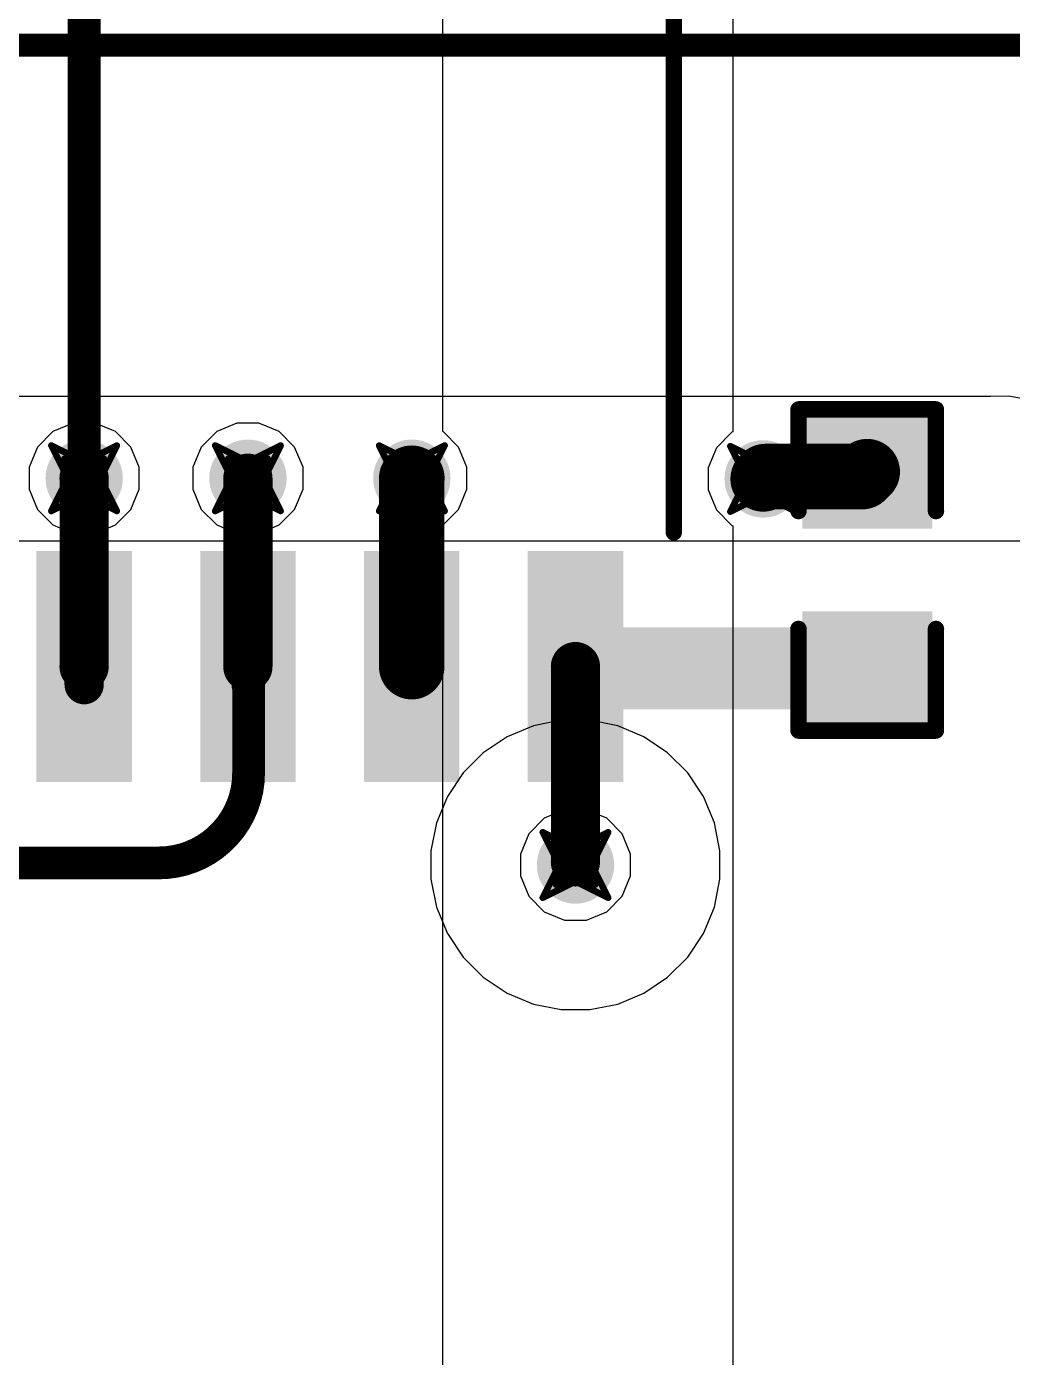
# Model space of a CAD drawing. Header units: inches. Extents: x -2 to 5376, y -4 to 5426.
# Drawn here: x 97.49 to 105.14, y 28.82 to 39.14 of the extents above; entities that cross this region are included whole.
import ezdxf

# ---------------------------------------------------------------- set-up
doc = ezdxf.new("R2010")
doc.units = ezdxf.units.IN
for name, color, linetype in [('Bottom Layer', 5, 'Continuous'), ('Drill Drawing', 1, 'Continuous'), ('Layer 1', 16, 'Continuous'), ('Layer 2', 76, 'Continuous'), ('Top Layer', 1, 'Continuous'), ('Top Overlay', 2, 'Continuous'), ('Top Paste', 8, 'Continuous'), ('Top Solder', 216, 'Continuous'), ('Via Holes', 16, 'Continuous')]:
    doc.layers.add(name, color=color, linetype=linetype)

# ---------------------------------------------------------------- blocks, each defined once
blk = doc.blocks.new('SOIC_16_300____145')
at = {"layer": 'Top Layer'}
for points in [[(4.05, 4.745), (5.7, 4.745), (5.7, 4.145), (4.05, 4.145)], [(4.05, 3.475), (5.7, 3.475), (5.7, 2.875), (4.05, 2.875)], [(4.05, 2.205), (5.7, 2.205), (5.7, 1.605), (4.05, 1.605)], [(4.05, 0.935), (5.7, 0.935), (5.7, 0.335), (4.05, 0.335)]]:
    blk.add_hatch(color=1, dxfattribs=at).paths.add_polyline_path(points)
at = {"layer": 'Top Paste'}
for points in [[(4.05, 4.745), (5.7, 4.745), (5.7, 4.145), (4.05, 4.145)], [(4.05, 3.475), (5.7, 3.475), (5.7, 2.875), (4.05, 2.875)], [(4.05, 2.205), (5.7, 2.205), (5.7, 1.605), (4.05, 1.605)], [(4.05, 0.935), (5.7, 0.935), (5.7, 0.335), (4.05, 0.335)]]:
    blk.add_hatch(color=8, dxfattribs=at).paths.add_polyline_path(points)
at = {"layer": 'Top Solder'}
for points in [[(3.98, 4.815), (5.77, 4.815), (5.77, 4.075), (3.98, 4.075)], [(3.98, 3.545), (5.77, 3.545), (5.77, 2.805), (3.98, 2.805)], [(3.98, 2.275), (5.77, 2.275), (5.77, 1.535), (3.98, 1.535)], [(3.98, 1.005), (5.77, 1.005), (5.77, 0.265), (3.98, 0.265)]]:
    blk.add_hatch(color=216, dxfattribs=at).paths.add_polyline_path(points)
at = {"layer": 'Top Overlay', "const_width": 0.127}
blk.add_lwpolyline([(3.835, 5.207), (-3.607, 5.207)], dxfattribs=at)
at = {"layer": 'Top Overlay', "const_width": 0.0635}
blk.add_lwpolyline([(3.804, 5.207, 1), (3.867, 5.207, 1)], format="xyb", close=True, dxfattribs=at)
blk = doc.blocks.new('C___0603_331')
at = {"layer": 'Top Layer'}
for points in [[(-0.381, 0.445), (-0.381, -0.445), (-1.143, -0.445), (-1.143, 0.445)], [(1.143, 0.445), (1.143, -0.445), (0.381, -0.445), (0.381, 0.445)]]:
    blk.add_hatch(color=1, dxfattribs=at).paths.add_polyline_path(points)
at = {"layer": 'Top Paste'}
for points in [[(-0.381, 0.445), (-0.381, -0.445), (-1.143, -0.445), (-1.143, 0.445)], [(1.143, 0.445), (1.143, -0.445), (0.381, -0.445), (0.381, 0.445)]]:
    blk.add_hatch(color=8, dxfattribs=at).paths.add_polyline_path(points)
at = {"layer": 'Top Solder'}
for points in [[(-0.321, 0.504), (-0.321, -0.504), (-1.203, -0.504), (-1.203, 0.504)], [(1.203, 0.504), (1.203, -0.504), (0.321, -0.504), (0.321, 0.504)]]:
    blk.add_hatch(color=216, dxfattribs=at).paths.add_polyline_path(points)
at = {"layer": 'Top Overlay', "const_width": 0.127}
for points in [[(-1.245, -0.533), (-1.245, 0.533)], [(-0.457, 0.533), (-1.245, 0.533)], [(1.245, 0.533), (0.457, 0.533)], [(1.245, -0.533), (1.245, 0.533)], [(-0.457, -0.533), (-1.245, -0.533)], [(1.245, -0.533), (0.457, -0.533)]]:
    blk.add_lwpolyline(points, dxfattribs=at)
at = {"layer": 'Top Overlay', "const_width": 0.0635}
for points in [[(-1.276, 0.533, 1), (-1.213, 0.533, 1)], [(-1.276, 0.533, 1), (-1.213, 0.533, 1)], [(-0.489, 0.533, 1), (-0.425, 0.533, 1)], [(0.425, 0.533, 1), (0.489, 0.533, 1)], [(1.213, 0.533, 1), (1.276, 0.533, 1)], [(1.213, 0.533, 1), (1.276, 0.533, 1)], [(-1.276, -0.533, 1), (-1.213, -0.533, 1)], [(-1.276, -0.533, 1), (-1.213, -0.533, 1)], [(-0.489, -0.533, 1), (-0.425, -0.533, 1)], [(0.425, -0.533, 1), (0.489, -0.533, 1)], [(1.213, -0.533, 1), (1.276, -0.533, 1)], [(1.213, -0.533, 1), (1.276, -0.533, 1)]]:
    blk.add_lwpolyline(points, format="xyb", close=True, dxfattribs=at)

msp = doc.modelspace()

# ---------------------------------------------------------------- hatches: boundary and pattern name
at = {"layer": 'Bottom Layer'}
h = msp.add_hatch(color=5, dxfattribs=at)
edge = h.paths.add_edge_path()
edge.add_arc((97.941, 35.636), 0.3, 0, 360)
h = msp.add_hatch(color=5, dxfattribs=at)
edge = h.paths.add_edge_path()
edge.add_arc((99.211, 35.636), 0.3, 0, 360)
h = msp.add_hatch(color=5, dxfattribs=at)
edge = h.paths.add_edge_path()
edge.add_arc((100.482, 35.636), 0.3, 0, 360)
h = msp.add_hatch(color=5, dxfattribs=at)
edge = h.paths.add_edge_path()
edge.add_arc((103.206, 35.631), 0.3, 0, 360)
h = msp.add_hatch(color=5, dxfattribs=at)
edge = h.paths.add_edge_path()
edge.add_arc((101.751, 32.639), 0.3, 0, 360)
at = {"layer": 'Layer 1'}
h = msp.add_hatch(color=16, dxfattribs=at)
edge = h.paths.add_edge_path()
edge.add_arc((97.941, 35.636), 0.3, 0, 360)
h = msp.add_hatch(color=16, dxfattribs=at)
edge = h.paths.add_edge_path()
edge.add_arc((99.211, 35.636), 0.3, 0, 360)
h = msp.add_hatch(color=16, dxfattribs=at)
edge = h.paths.add_edge_path()
edge.add_arc((100.482, 35.636), 0.3, 0, 360)
h = msp.add_hatch(color=16, dxfattribs=at)
edge = h.paths.add_edge_path()
edge.add_arc((103.206, 35.631), 0.3, 0, 360)
h = msp.add_hatch(color=16, dxfattribs=at)
edge = h.paths.add_edge_path()
edge.add_arc((101.751, 32.639), 0.3, 0, 360)
at = {"layer": 'Layer 2'}
h = msp.add_hatch(color=76, dxfattribs=at)
edge = h.paths.add_edge_path()
edge.add_arc((97.941, 35.636), 0.3, 0, 360)
h = msp.add_hatch(color=76, dxfattribs=at)
edge = h.paths.add_edge_path()
edge.add_arc((99.211, 35.636), 0.3, 0, 360)
h = msp.add_hatch(color=76, dxfattribs=at)
edge = h.paths.add_edge_path()
edge.add_arc((100.482, 35.636), 0.3, 0, 360)
h = msp.add_hatch(color=76, dxfattribs=at)
edge = h.paths.add_edge_path()
edge.add_arc((103.206, 35.631), 0.3, 0, 360)
h = msp.add_hatch(color=76, dxfattribs=at)
edge = h.paths.add_edge_path()
edge.add_arc((101.751, 32.639), 0.3, 0, 360)
at = {"layer": 'Top Layer'}
h = msp.add_hatch(color=1, dxfattribs=at)
edge = h.paths.add_edge_path()
edge.add_arc((97.941, 35.636), 0.3, 0, 360)
h = msp.add_hatch(color=1, dxfattribs=at)
edge = h.paths.add_edge_path()
edge.add_arc((99.211, 35.636), 0.3, 0, 360)
h = msp.add_hatch(color=1, dxfattribs=at)
edge = h.paths.add_edge_path()
edge.add_arc((100.482, 35.636), 0.3, 0, 360)
h = msp.add_hatch(color=1, dxfattribs=at)
edge = h.paths.add_edge_path()
edge.add_arc((103.206, 35.631), 0.3, 0, 360)
msp.add_hatch(color=1, dxfattribs=at).paths.add_polyline_path([(101.751, 33.846), (104.013, 33.846), (104.013, 34.481), (101.751, 34.481)])
h = msp.add_hatch(color=1, dxfattribs=at)
edge = h.paths.add_edge_path()
edge.add_arc((101.751, 32.639), 0.3, 0, 360)
at = {"layer": 'Via Holes'}
h = msp.add_hatch(color=7, dxfattribs=at)
edge = h.paths.add_edge_path()
edge.add_arc((97.941, 35.636), 0.15, 0, 360)
h = msp.add_hatch(color=7, dxfattribs=at)
edge = h.paths.add_edge_path()
edge.add_arc((99.211, 35.636), 0.15, 0, 360)
h = msp.add_hatch(color=7, dxfattribs=at)
edge = h.paths.add_edge_path()
edge.add_arc((100.482, 35.636), 0.15, 0, 360)
h = msp.add_hatch(color=7, dxfattribs=at)
edge = h.paths.add_edge_path()
edge.add_arc((103.206, 35.631), 0.15, 0, 360)
h = msp.add_hatch(color=7, dxfattribs=at)
edge = h.paths.add_edge_path()
edge.add_arc((101.751, 32.639), 0.15, 0, 360)

# ---------------------------------------------------------------- linework, layer by layer
at = {"layer": 'Bottom Layer'}
for p, q in [((102.972, 52.223), (102.972, 35.997)), ((100.722, 35.999), (100.722, 45.074)), ((100.724, 35.998), (100.722, 35.999)), ((100.844, 35.878), (100.724, 35.998)), ((102.964, 35.993), (102.844, 35.873)), ((102.972, 35.997), (102.964, 35.993)), ((100.909, 35.721), (100.844, 35.878)), ((102.844, 35.873), (102.779, 35.716)), ((100.909, 35.551), (100.909, 35.721)), ((102.779, 35.716), (102.779, 35.546)), ((100.844, 35.394), (100.909, 35.551)), ((102.779, 35.546), (102.844, 35.39)), ((100.724, 35.274), (100.844, 35.394)), ((102.844, 35.39), (102.964, 35.269)), ((100.722, 35.273), (100.724, 35.274)), ((100.722, 32.397), (100.722, 35.273)), ((102.964, 35.269), (102.972, 35.266)), ((102.972, 35.266), (102.972, 21.082)), ((101.666, 33.066), (101.509, 33.001)), ((101.836, 33.066), (101.666, 33.066)), ((101.993, 33.001), (101.836, 33.066)), ((101.509, 33.001), (101.389, 32.881)), ((102.113, 32.881), (101.993, 33.001)), ((101.389, 32.881), (101.324, 32.724)), ((102.178, 32.724), (102.113, 32.881)), ((101.324, 32.724), (101.324, 32.554)), ((102.178, 32.554), (102.178, 32.724)), ((101.324, 32.554), (101.389, 32.397)), ((102.113, 32.397), (102.178, 32.554)), ((100.722, 24.522), (100.722, 32.397)), ((101.389, 32.397), (101.509, 32.277)), ((101.993, 32.277), (102.113, 32.397)), ((101.509, 32.277), (101.666, 32.212)), ((101.666, 32.212), (101.836, 32.212)), ((101.836, 32.212), (101.993, 32.277))]:
    msp.add_line(p, q, dxfattribs=at)
at = {"layer": 'Bottom Layer', "const_width": 0.254}
for points in [[(97.941, 35.636), (97.941, 40.314)], [(99.216, 33.351), (99.216, 35.636)], [(74.332, 32.655), (98.52, 32.655)]]:
    msp.add_lwpolyline(points, dxfattribs=at)
at = {"layer": 'Bottom Layer', "const_width": 0.127}
for points in [[(97.877, 35.636, 1), (98.004, 35.636, 1)], [(99.152, 35.636, 1), (99.279, 35.636, 1)], [(99.152, 33.351, 1), (99.279, 33.351, 1)], [(99.152, 33.351, 1), (99.279, 33.351, 1)], [(98.457, 32.655, 1), (98.584, 32.655, 1)], [(98.457, 32.655, 1), (98.584, 32.655, 1)]]:
    msp.add_lwpolyline(points, format="xyb", close=True, dxfattribs=at)
at = {"layer": 'Bottom Layer', "const_width": 0.254}
msp.add_lwpolyline([(99.216, 33.351, -0.414214), (98.52, 32.655)], format="xyb", dxfattribs=at)
at = {"layer": 'Drill Drawing', "const_width": 0.0508}
for points in [[(97.687, 35.89), (97.941, 35.763)], [(97.687, 35.89), (97.814, 35.636)], [(97.941, 35.763), (98.195, 35.89)], [(98.068, 35.636), (98.195, 35.89)], [(98.957, 35.89), (99.211, 35.763)], [(98.957, 35.89), (99.084, 35.636)], [(99.211, 35.763), (99.465, 35.89)], [(99.338, 35.636), (99.465, 35.89)], [(100.228, 35.89), (100.482, 35.763)], [(100.228, 35.89), (100.355, 35.636)], [(100.482, 35.763), (100.736, 35.89)], [(100.609, 35.636), (100.736, 35.89)], [(102.952, 35.885), (103.206, 35.758)], [(102.952, 35.885), (103.079, 35.631)], [(103.206, 35.758), (103.46, 35.885)], [(103.333, 35.631), (103.46, 35.885)], [(97.788, 35.788), (97.941, 35.712)], [(97.788, 35.788), (97.865, 35.636)], [(97.941, 35.712), (98.093, 35.788)], [(98.017, 35.636), (98.093, 35.788)], [(99.058, 35.788), (99.211, 35.712)], [(99.058, 35.788), (99.135, 35.636)], [(99.211, 35.712), (99.363, 35.788)], [(99.287, 35.636), (99.363, 35.788)], [(100.33, 35.788), (100.482, 35.712)], [(100.33, 35.788), (100.406, 35.636)], [(100.482, 35.712), (100.635, 35.788)], [(100.559, 35.636), (100.635, 35.788)], [(103.053, 35.784), (103.206, 35.708)], [(103.053, 35.784), (103.129, 35.631)], [(103.206, 35.708), (103.358, 35.784)], [(103.282, 35.631), (103.358, 35.784)], [(97.687, 35.382), (97.814, 35.636)], [(97.788, 35.483), (97.865, 35.636)], [(97.788, 35.483), (97.941, 35.56)], [(97.941, 35.56), (98.093, 35.483)], [(98.017, 35.636), (98.093, 35.483)], [(98.068, 35.636), (98.195, 35.382)], [(98.957, 35.382), (99.084, 35.636)], [(99.058, 35.483), (99.135, 35.636)], [(99.058, 35.483), (99.211, 35.56)], [(99.211, 35.56), (99.363, 35.483)], [(99.287, 35.636), (99.363, 35.483)], [(99.338, 35.636), (99.465, 35.382)], [(100.228, 35.382), (100.355, 35.636)], [(100.33, 35.483), (100.406, 35.636)], [(100.33, 35.483), (100.482, 35.56)], [(100.482, 35.56), (100.635, 35.483)], [(100.559, 35.636), (100.635, 35.483)], [(100.609, 35.636), (100.736, 35.382)], [(102.952, 35.377), (103.079, 35.631)], [(103.053, 35.479), (103.129, 35.631)], [(103.053, 35.479), (103.206, 35.555)], [(103.206, 35.555), (103.358, 35.479)], [(103.282, 35.631), (103.358, 35.479)], [(103.333, 35.631), (103.46, 35.377)], [(97.687, 35.382), (97.941, 35.509)], [(97.941, 35.509), (98.195, 35.382)], [(98.957, 35.382), (99.211, 35.509)], [(99.211, 35.509), (99.465, 35.382)], [(100.228, 35.382), (100.482, 35.509)], [(100.482, 35.509), (100.736, 35.382)], [(102.952, 35.377), (103.206, 35.504)], [(103.206, 35.504), (103.46, 35.377)], [(101.497, 32.893), (101.751, 32.766)], [(101.497, 32.893), (101.624, 32.639)], [(101.751, 32.766), (102.005, 32.893)], [(101.878, 32.639), (102.005, 32.893)], [(101.598, 32.791), (101.751, 32.715)], [(101.598, 32.791), (101.675, 32.639)], [(101.751, 32.715), (101.903, 32.791)], [(101.827, 32.639), (101.903, 32.791)], [(101.497, 32.385), (101.624, 32.639)], [(101.598, 32.487), (101.675, 32.639)], [(101.827, 32.639), (101.903, 32.487)], [(101.878, 32.639), (102.005, 32.385)], [(101.497, 32.385), (101.751, 32.512)], [(101.598, 32.487), (101.751, 32.563)], [(101.751, 32.563), (101.903, 32.487)], [(101.751, 32.512), (102.005, 32.385)]]:
    msp.add_lwpolyline(points, dxfattribs=at)
at = {"layer": 'Drill Drawing', "const_width": 0.0254}
for points in [[(97.674, 35.89, 1), (97.699, 35.89, 1)], [(97.674, 35.89, 1), (97.699, 35.89, 1)], [(98.182, 35.89, 1), (98.207, 35.89, 1)], [(98.182, 35.89, 1), (98.207, 35.89, 1)], [(98.944, 35.89, 1), (98.969, 35.89, 1)], [(98.944, 35.89, 1), (98.969, 35.89, 1)], [(99.452, 35.89, 1), (99.477, 35.89, 1)], [(99.452, 35.89, 1), (99.477, 35.89, 1)], [(100.216, 35.89, 1), (100.241, 35.89, 1)], [(100.216, 35.89, 1), (100.241, 35.89, 1)], [(100.724, 35.89, 1), (100.749, 35.89, 1)], [(100.724, 35.89, 1), (100.749, 35.89, 1)], [(102.939, 35.885, 1), (102.964, 35.885, 1)], [(102.939, 35.885, 1), (102.964, 35.885, 1)], [(103.447, 35.885, 1), (103.472, 35.885, 1)], [(103.447, 35.885, 1), (103.472, 35.885, 1)], [(97.776, 35.788, 1), (97.801, 35.788, 1)], [(97.776, 35.788, 1), (97.801, 35.788, 1)], [(97.928, 35.763, 1), (97.953, 35.763, 1)], [(97.928, 35.763, 1), (97.953, 35.763, 1)], [(98.08, 35.788, 1), (98.106, 35.788, 1)], [(98.08, 35.788, 1), (98.106, 35.788, 1)], [(99.046, 35.788, 1), (99.071, 35.788, 1)], [(99.046, 35.788, 1), (99.071, 35.788, 1)], [(99.198, 35.763, 1), (99.223, 35.763, 1)], [(99.198, 35.763, 1), (99.223, 35.763, 1)], [(99.35, 35.788, 1), (99.376, 35.788, 1)], [(99.35, 35.788, 1), (99.376, 35.788, 1)], [(100.317, 35.788, 1), (100.343, 35.788, 1)], [(100.317, 35.788, 1), (100.343, 35.788, 1)], [(100.47, 35.763, 1), (100.495, 35.763, 1)], [(100.47, 35.763, 1), (100.495, 35.763, 1)], [(100.622, 35.788, 1), (100.647, 35.788, 1)], [(100.622, 35.788, 1), (100.647, 35.788, 1)], [(103.04, 35.784, 1), (103.066, 35.784, 1)], [(103.04, 35.784, 1), (103.066, 35.784, 1)], [(103.345, 35.784, 1), (103.371, 35.784, 1)], [(103.345, 35.784, 1), (103.371, 35.784, 1)], [(97.928, 35.712, 1), (97.953, 35.712, 1)], [(97.928, 35.712, 1), (97.953, 35.712, 1)], [(99.198, 35.712, 1), (99.223, 35.712, 1)], [(99.198, 35.712, 1), (99.223, 35.712, 1)], [(100.47, 35.712, 1), (100.495, 35.712, 1)], [(100.47, 35.712, 1), (100.495, 35.712, 1)], [(103.193, 35.758, 1), (103.218, 35.758, 1)], [(103.193, 35.758, 1), (103.218, 35.758, 1)], [(103.193, 35.708, 1), (103.218, 35.708, 1)], [(103.193, 35.708, 1), (103.218, 35.708, 1)], [(97.801, 35.636, 1), (97.826, 35.636, 1)], [(97.801, 35.636, 1), (97.826, 35.636, 1)], [(97.852, 35.636, 1), (97.877, 35.636, 1)], [(97.852, 35.636, 1), (97.877, 35.636, 1)], [(97.928, 35.56, 1), (97.953, 35.56, 1)], [(97.928, 35.56, 1), (97.953, 35.56, 1)], [(98.004, 35.636, 1), (98.03, 35.636, 1)], [(98.004, 35.636, 1), (98.03, 35.636, 1)], [(98.055, 35.636, 1), (98.08, 35.636, 1)], [(98.055, 35.636, 1), (98.08, 35.636, 1)], [(99.071, 35.636, 1), (99.096, 35.636, 1)], [(99.071, 35.636, 1), (99.096, 35.636, 1)], [(99.122, 35.636, 1), (99.147, 35.636, 1)], [(99.122, 35.636, 1), (99.147, 35.636, 1)], [(99.198, 35.56, 1), (99.223, 35.56, 1)], [(99.198, 35.56, 1), (99.223, 35.56, 1)], [(99.274, 35.636, 1), (99.3, 35.636, 1)], [(99.274, 35.636, 1), (99.3, 35.636, 1)], [(99.325, 35.636, 1), (99.35, 35.636, 1)], [(99.325, 35.636, 1), (99.35, 35.636, 1)], [(100.343, 35.636, 1), (100.368, 35.636, 1)], [(100.343, 35.636, 1), (100.368, 35.636, 1)], [(100.394, 35.636, 1), (100.419, 35.636, 1)], [(100.394, 35.636, 1), (100.419, 35.636, 1)], [(100.47, 35.56, 1), (100.495, 35.56, 1)], [(100.47, 35.56, 1), (100.495, 35.56, 1)], [(100.546, 35.636, 1), (100.571, 35.636, 1)], [(100.546, 35.636, 1), (100.571, 35.636, 1)], [(100.597, 35.636, 1), (100.622, 35.636, 1)], [(100.597, 35.636, 1), (100.622, 35.636, 1)], [(103.066, 35.631, 1), (103.091, 35.631, 1)], [(103.066, 35.631, 1), (103.091, 35.631, 1)], [(103.117, 35.631, 1), (103.142, 35.631, 1)], [(103.117, 35.631, 1), (103.142, 35.631, 1)], [(103.193, 35.555, 1), (103.218, 35.555, 1)], [(103.193, 35.555, 1), (103.218, 35.555, 1)], [(103.269, 35.631, 1), (103.294, 35.631, 1)], [(103.269, 35.631, 1), (103.294, 35.631, 1)], [(103.32, 35.631, 1), (103.345, 35.631, 1)], [(103.32, 35.631, 1), (103.345, 35.631, 1)], [(97.776, 35.483, 1), (97.801, 35.483, 1)], [(97.776, 35.483, 1), (97.801, 35.483, 1)], [(97.928, 35.509, 1), (97.953, 35.509, 1)], [(97.928, 35.509, 1), (97.953, 35.509, 1)], [(98.08, 35.483, 1), (98.106, 35.483, 1)], [(98.08, 35.483, 1), (98.106, 35.483, 1)], [(99.046, 35.483, 1), (99.071, 35.483, 1)], [(99.046, 35.483, 1), (99.071, 35.483, 1)], [(99.198, 35.509, 1), (99.223, 35.509, 1)], [(99.198, 35.509, 1), (99.223, 35.509, 1)], [(99.35, 35.483, 1), (99.376, 35.483, 1)], [(99.35, 35.483, 1), (99.376, 35.483, 1)], [(100.317, 35.483, 1), (100.343, 35.483, 1)], [(100.317, 35.483, 1), (100.343, 35.483, 1)], [(100.47, 35.509, 1), (100.495, 35.509, 1)], [(100.47, 35.509, 1), (100.495, 35.509, 1)], [(100.622, 35.483, 1), (100.647, 35.483, 1)], [(100.622, 35.483, 1), (100.647, 35.483, 1)], [(103.04, 35.479, 1), (103.066, 35.479, 1)], [(103.04, 35.479, 1), (103.066, 35.479, 1)], [(103.193, 35.504, 1), (103.218, 35.504, 1)], [(103.193, 35.504, 1), (103.218, 35.504, 1)], [(103.345, 35.479, 1), (103.371, 35.479, 1)], [(103.345, 35.479, 1), (103.371, 35.479, 1)], [(97.674, 35.382, 1), (97.699, 35.382, 1)], [(97.674, 35.382, 1), (97.699, 35.382, 1)], [(98.182, 35.382, 1), (98.207, 35.382, 1)], [(98.182, 35.382, 1), (98.207, 35.382, 1)], [(98.944, 35.382, 1), (98.969, 35.382, 1)], [(98.944, 35.382, 1), (98.969, 35.382, 1)], [(99.452, 35.382, 1), (99.477, 35.382, 1)], [(99.452, 35.382, 1), (99.477, 35.382, 1)], [(100.216, 35.382, 1), (100.241, 35.382, 1)], [(100.216, 35.382, 1), (100.241, 35.382, 1)], [(100.724, 35.382, 1), (100.749, 35.382, 1)], [(100.724, 35.382, 1), (100.749, 35.382, 1)], [(102.939, 35.377, 1), (102.964, 35.377, 1)], [(102.939, 35.377, 1), (102.964, 35.377, 1)], [(103.447, 35.377, 1), (103.472, 35.377, 1)], [(103.447, 35.377, 1), (103.472, 35.377, 1)], [(101.484, 32.893, 1), (101.509, 32.893, 1)], [(101.484, 32.893, 1), (101.509, 32.893, 1)], [(101.992, 32.893, 1), (102.017, 32.893, 1)], [(101.992, 32.893, 1), (102.017, 32.893, 1)], [(101.586, 32.791, 1), (101.611, 32.791, 1)], [(101.586, 32.791, 1), (101.611, 32.791, 1)], [(101.89, 32.791, 1), (101.916, 32.791, 1)], [(101.89, 32.791, 1), (101.916, 32.791, 1)], [(101.738, 32.766, 1), (101.763, 32.766, 1)], [(101.738, 32.766, 1), (101.763, 32.766, 1)], [(101.738, 32.715, 1), (101.763, 32.715, 1)], [(101.738, 32.715, 1), (101.763, 32.715, 1)], [(101.611, 32.639, 1), (101.636, 32.639, 1)], [(101.611, 32.639, 1), (101.636, 32.639, 1)], [(101.662, 32.639, 1), (101.687, 32.639, 1)], [(101.662, 32.639, 1), (101.687, 32.639, 1)], [(101.814, 32.639, 1), (101.84, 32.639, 1)], [(101.814, 32.639, 1), (101.84, 32.639, 1)], [(101.865, 32.639, 1), (101.89, 32.639, 1)], [(101.865, 32.639, 1), (101.89, 32.639, 1)], [(101.586, 32.487, 1), (101.611, 32.487, 1)], [(101.586, 32.487, 1), (101.611, 32.487, 1)], [(101.738, 32.563, 1), (101.763, 32.563, 1)], [(101.738, 32.563, 1), (101.763, 32.563, 1)], [(101.738, 32.512, 1), (101.763, 32.512, 1)], [(101.738, 32.512, 1), (101.763, 32.512, 1)], [(101.89, 32.487, 1), (101.916, 32.487, 1)], [(101.89, 32.487, 1), (101.916, 32.487, 1)], [(101.484, 32.385, 1), (101.509, 32.385, 1)], [(101.484, 32.385, 1), (101.509, 32.385, 1)], [(101.992, 32.385, 1), (102.017, 32.385, 1)], [(101.992, 32.385, 1), (102.017, 32.385, 1)]]:
    msp.add_lwpolyline(points, format="xyb", close=True, dxfattribs=at)
at = {"layer": 'Layer 1'}
for p, q in [((89.56, 36.271), (104.97, 36.271)), ((104.97, 36.271), (105.109, 36.274)), ((105.109, 36.274), (105.381, 36.225)), ((97.699, 35.998), (97.579, 35.878)), ((97.856, 36.063), (97.699, 35.998)), ((98.026, 36.063), (97.856, 36.063)), ((98.183, 35.998), (98.026, 36.063)), ((98.303, 35.878), (98.183, 35.998)), ((98.969, 35.998), (98.849, 35.878)), ((99.126, 36.063), (98.969, 35.998)), ((99.296, 36.063), (99.126, 36.063)), ((99.453, 35.998), (99.296, 36.063)), ((99.573, 35.878), (99.453, 35.998)), ((97.579, 35.878), (97.514, 35.721)), ((98.368, 35.721), (98.303, 35.878)), ((98.849, 35.878), (98.784, 35.721)), ((99.638, 35.721), (99.573, 35.878)), ((97.514, 35.721), (97.514, 35.551)), ((98.368, 35.551), (98.368, 35.721)), ((98.784, 35.721), (98.784, 35.551)), ((99.638, 35.551), (99.638, 35.721)), ((97.514, 35.551), (97.579, 35.394)), ((98.303, 35.394), (98.368, 35.551)), ((98.784, 35.551), (98.849, 35.394)), ((99.573, 35.394), (99.638, 35.551)), ((97.579, 35.394), (97.699, 35.274)), ((98.183, 35.274), (98.303, 35.394)), ((98.849, 35.394), (98.969, 35.274)), ((99.453, 35.274), (99.573, 35.394)), ((97.699, 35.274), (97.856, 35.209)), ((98.026, 35.209), (98.183, 35.274)), ((98.969, 35.274), (99.126, 35.209)), ((99.296, 35.209), (99.453, 35.274)), ((97.856, 35.209), (98.026, 35.209)), ((99.126, 35.209), (99.296, 35.209)), ((101.64, 33.76), (101.424, 33.717)), ((101.64, 33.76), (101.424, 33.717)), ((101.751, 33.76), (101.64, 33.76)), ((101.861, 33.76), (101.64, 33.76)), ((101.861, 33.76), (101.751, 33.76)), ((102.078, 33.717), (101.861, 33.76)), ((102.078, 33.717), (101.861, 33.76)), ((101.22, 33.632), (101.036, 33.509)), ((101.22, 33.632), (101.036, 33.509)), ((101.424, 33.717), (101.22, 33.632)), ((101.424, 33.717), (101.22, 33.632)), ((102.282, 33.632), (102.078, 33.717)), ((102.282, 33.632), (102.078, 33.717)), ((102.465, 33.509), (102.282, 33.632)), ((102.465, 33.509), (102.282, 33.632)), ((101.036, 33.509), (100.88, 33.353)), ((101.036, 33.509), (100.88, 33.353)), ((102.621, 33.353), (102.465, 33.509)), ((102.621, 33.353), (102.465, 33.509)), ((100.88, 33.353), (100.758, 33.17)), ((100.88, 33.353), (100.758, 33.17)), ((102.744, 33.17), (102.621, 33.353)), ((102.744, 33.17), (102.621, 33.353)), ((100.758, 33.17), (100.673, 32.966)), ((100.758, 33.17), (100.673, 32.966)), ((102.828, 32.966), (102.744, 33.17)), ((102.828, 32.966), (102.744, 33.17)), ((100.673, 32.966), (100.63, 32.749)), ((100.673, 32.966), (100.63, 32.749)), ((102.871, 32.749), (102.828, 32.966)), ((102.871, 32.749), (102.828, 32.966)), ((100.63, 32.749), (100.63, 32.639)), ((100.63, 32.749), (100.63, 32.529)), ((102.871, 32.639), (102.871, 32.749)), ((102.871, 32.529), (102.871, 32.749)), ((100.63, 32.639), (100.63, 32.639)), ((100.63, 32.639), (100.63, 32.529)), ((102.871, 32.529), (102.871, 32.639)), ((100.63, 32.529), (100.673, 32.312)), ((100.63, 32.529), (100.673, 32.312)), ((102.828, 32.312), (102.871, 32.529)), ((102.828, 32.312), (102.871, 32.529)), ((100.673, 32.312), (100.758, 32.108)), ((100.673, 32.312), (100.758, 32.108)), ((102.744, 32.108), (102.828, 32.312)), ((102.744, 32.108), (102.828, 32.312)), ((100.758, 32.108), (100.88, 31.925)), ((100.758, 32.108), (100.88, 31.925)), ((102.621, 31.925), (102.744, 32.108)), ((102.621, 31.925), (102.744, 32.108)), ((100.88, 31.925), (101.036, 31.769)), ((100.88, 31.925), (101.036, 31.769)), ((102.465, 31.769), (102.621, 31.925)), ((102.465, 31.769), (102.621, 31.925)), ((101.036, 31.769), (101.22, 31.646)), ((101.036, 31.769), (101.22, 31.646)), ((102.282, 31.646), (102.465, 31.769)), ((102.282, 31.646), (102.465, 31.769)), ((101.22, 31.646), (101.424, 31.561)), ((101.22, 31.646), (101.424, 31.561)), ((101.424, 31.561), (101.64, 31.518)), ((101.424, 31.561), (101.64, 31.518)), ((101.861, 31.518), (102.078, 31.561)), ((101.861, 31.518), (102.078, 31.561)), ((102.078, 31.561), (102.282, 31.646)), ((102.078, 31.561), (102.282, 31.646)), ((101.64, 31.518), (101.751, 31.518)), ((101.64, 31.518), (101.861, 31.518)), ((101.751, 31.518), (101.861, 31.518))]:
    msp.add_line(p, q, dxfattribs=at)
at = {"layer": 'Layer 2'}
msp.add_line((79.773, 35.152), (108.841, 35.152), dxfattribs=at)
at = {"layer": 'Layer 2', "const_width": 0.178}
msp.add_lwpolyline([(96.043, 38.992), (120.407, 38.992)], dxfattribs=at)
at = {"layer": 'Top Layer'}
for points, const_width in [([(103.206, 35.631), (103.223, 35.649)], 0.508), ([(103.223, 35.649), (103.975, 35.649)], 0.508), ([(103.975, 35.649), (104.013, 35.687)], 0.508), ([(97.941, 34.176), (97.941, 35.636)], 0.381), ([(99.211, 34.176), (99.211, 35.636)], 0.381), ([(100.481, 34.176), (100.481, 35.636)], 0.508), ([(100.481, 35.636), (100.482, 35.636)], 0.508), ([(101.751, 32.663), (101.751, 34.176)], 0.381), ([(97.941, 34.036), (97.941, 34.176)], 0.305), ([(99.211, 34.036), (99.211, 34.176)], 0.254)]:
    msp.add_lwpolyline(points, dxfattribs=dict(at, const_width=const_width))
for points, const_width in [([(103.096, 35.649, 1), (103.35, 35.649, 1)], 0.254), ([(103.096, 35.649, 1), (103.35, 35.649, 1)], 0.254), ([(103.848, 35.649, 1), (104.102, 35.649, 1)], 0.254), ([(103.848, 35.649, 1), (104.102, 35.649, 1)], 0.254), ([(103.886, 35.687, 1), (104.14, 35.687, 1)], 0.254), ([(97.845, 35.636, 1), (98.036, 35.636, 1)], 0.191), ([(99.115, 35.636, 1), (99.306, 35.636, 1)], 0.191), ([(100.354, 35.636, 1), (100.608, 35.636, 1)], 0.254), ([(100.354, 35.636, 1), (100.608, 35.636, 1)], 0.254), ([(100.355, 35.636, 1), (100.609, 35.636, 1)], 0.254), ([(103.079, 35.631, 1), (103.333, 35.631, 1)], 0.254), ([(97.845, 34.176, 1), (98.036, 34.176, 1)], 0.191), ([(99.115, 34.176, 1), (99.306, 34.176, 1)], 0.191), ([(100.354, 34.176, 1), (100.608, 34.176, 1)], 0.254), ([(101.655, 34.176, 1), (101.846, 34.176, 1)], 0.191), ([(97.865, 34.176, 1), (98.017, 34.176, 1)], 0.152), ([(99.147, 34.176, 1), (99.274, 34.176, 1)], 0.127), ([(97.865, 34.036, 1), (98.017, 34.036, 1)], 0.152), ([(99.147, 34.036, 1), (99.274, 34.036, 1)], 0.127), ([(101.655, 32.663, 1), (101.846, 32.663, 1)], 0.191), ([(101.663, 32.639, 1), (101.79, 32.639, 1)], 0.127), ([(101.687, 32.663, 1), (101.814, 32.663, 1)], 0.127)]:
    msp.add_lwpolyline(points, format="xyb", close=True, dxfattribs=dict(at, const_width=const_width))
at = {"layer": 'Top Layer', "const_width": 0.254}
msp.add_lwpolyline([(101.751, 32.663, -0.414214), (101.727, 32.639)], format="xyb", dxfattribs=at)

# ---------------------------------------------------------------- block references
at = {"rotation": 270}
for name, p in [('SOIC_16_300____145', (97.306, 39.051)), ('C___0603_331', (104.013, 34.925))]:
    msp.add_blockref(name, p, dxfattribs=at)

doc.saveas('drawing.dxf')
